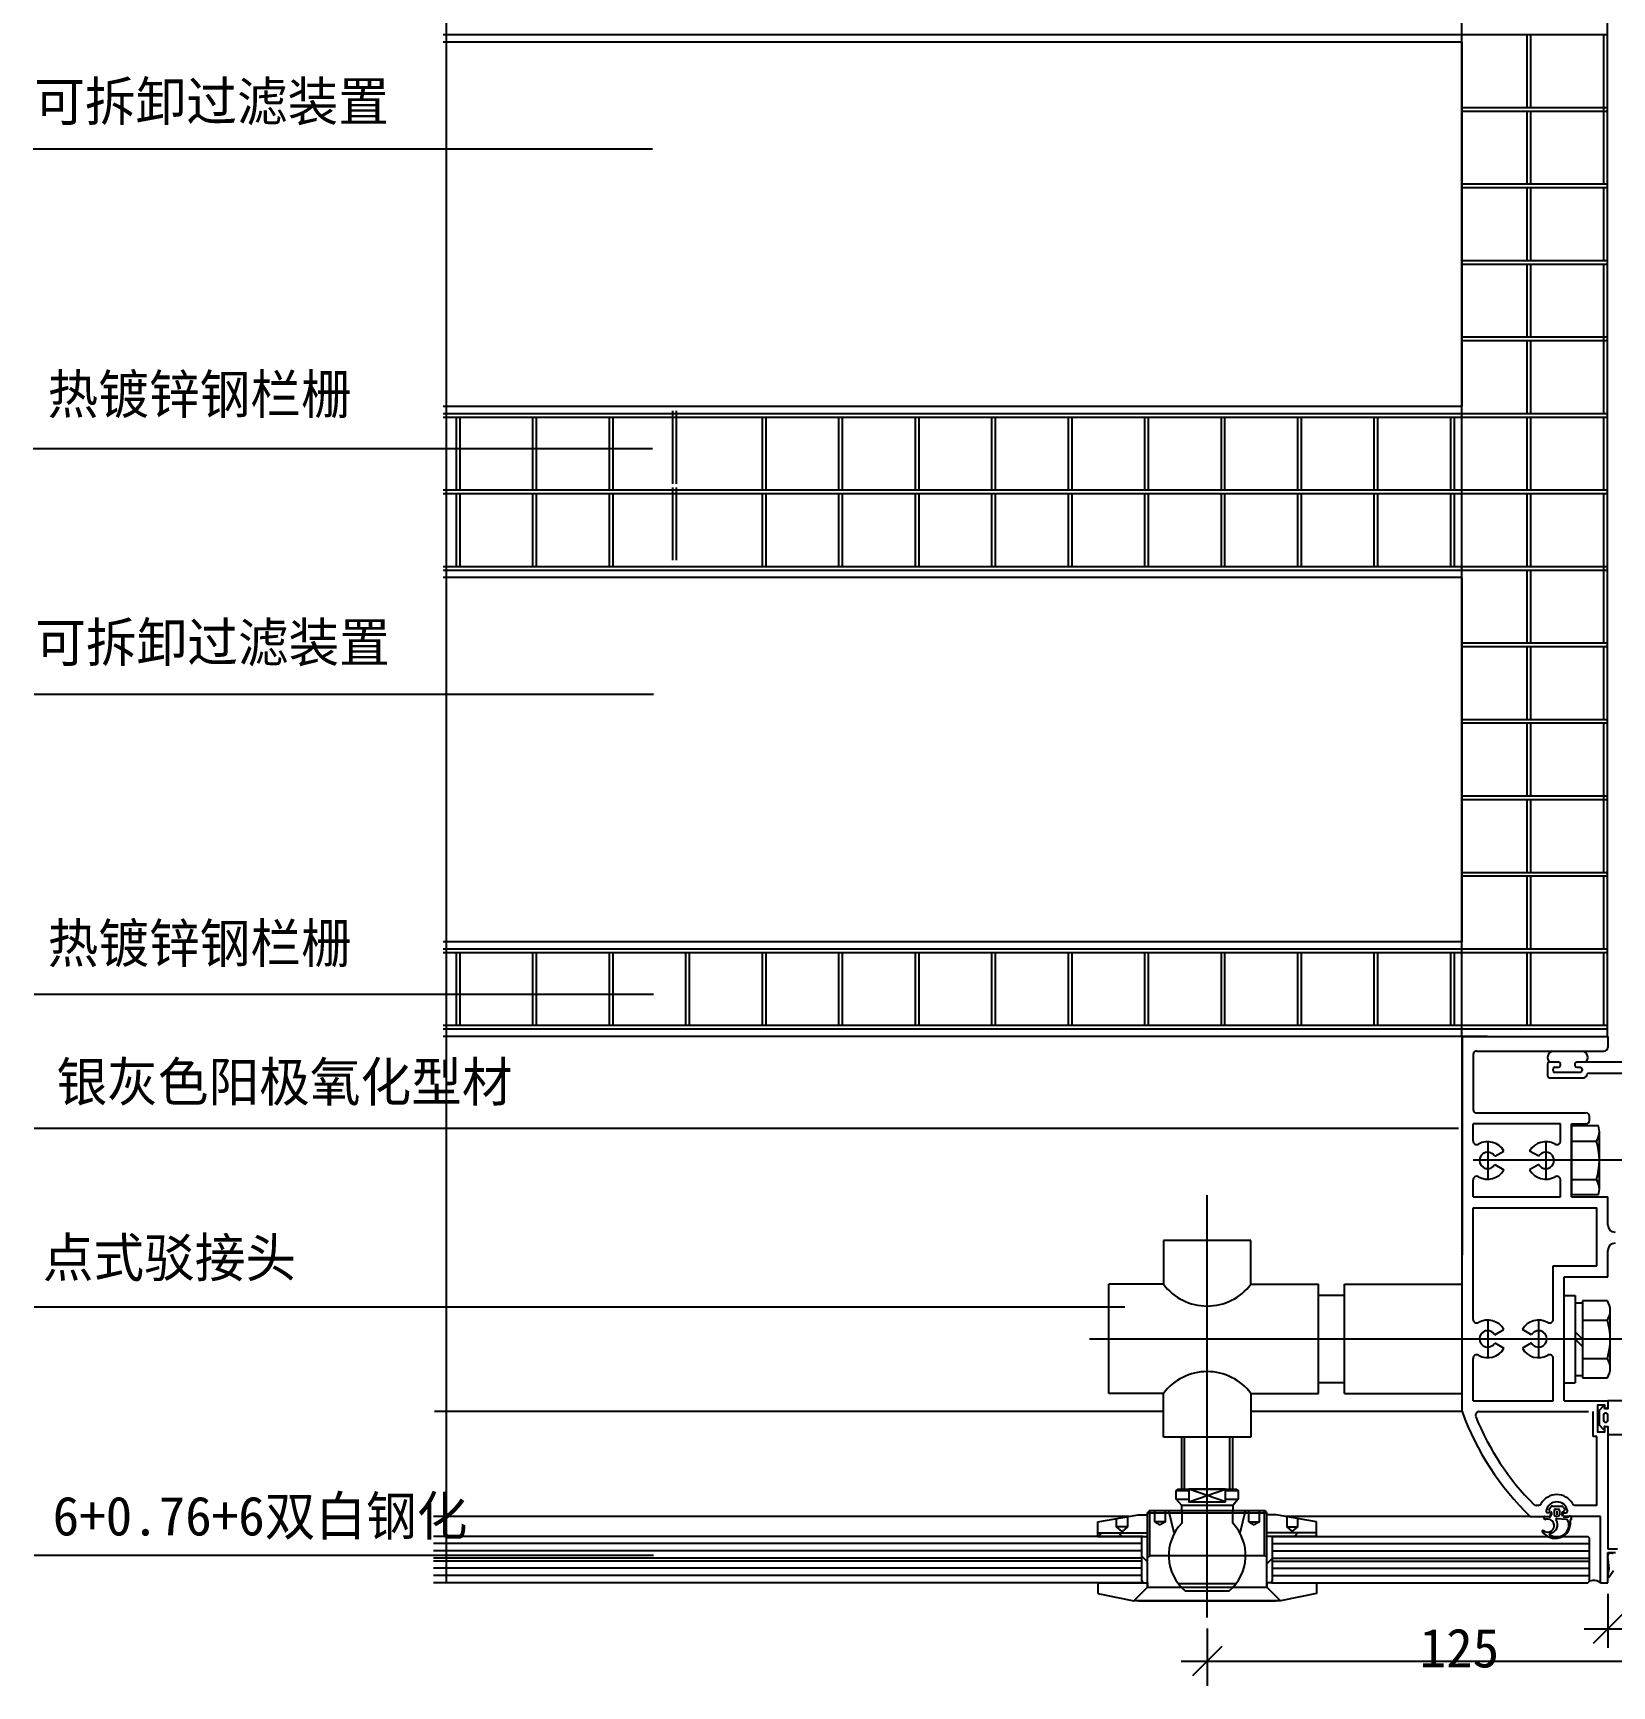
# Model space of a CAD drawing. Header units: metres. Extents: x 3516 to 4417, y 1657 to 2955.
# Drawn here: x 3516.5 to 3949.9, y 2178.3 to 2632.1 of the extents above; entities that cross this region are included whole.
import ezdxf

# ---------------------------------------------------------------- set-up
doc = ezdxf.new("R2010")
doc.units = ezdxf.units.M
for name, color, linetype in [('1', 1, 'Continuous'), ('10', 1, 'Continuous'), ('4', 4, 'Continuous'), ('6', 6, 'Continuous'), ('GOMMA', 3, 'Continuous'), ('LAYER_1', 7, 'Continuous')]:
    doc.layers.add(name, color=color, linetype=linetype)

# ---------------------------------------------------------------- blocks, each defined once
blk = doc.blocks.new('_ArchTick')
at = {"color": 0, "linetype": 'ByBlock'}
blk.add_lwpolyline([(-0.5, -0.5), (0.5, 0.5)], dxfattribs=at)

msp = doc.modelspace()

# ---------------------------------------------------------------- hatches: boundary and pattern name
at = {"layer": '1'}
h = msp.add_hatch(dxfattribs=at)
h.set_pattern_fill('ANSI38', scale=6)
h.paths.add_polyline_path([(3822.41, 2219.34), (3822.41, 2220.34), (3808.81, 2220.34), (3808.81, 2219.34)])
h = msp.add_hatch(dxfattribs=at)
h.set_pattern_fill('ANSI38', scale=6)
h.paths.add_polyline_path([(3808.81, 2219.34), (3808.81, 2220.34), (3822.41, 2220.34), (3822.41, 2219.34)])
h = msp.add_hatch(dxfattribs=at)
h.set_pattern_fill('ANSI38', scale=6)
h.paths.add_polyline_path([(3822.41, 2206.58), (3820.91, 2206.58, 1), (3820.91, 2207.08), (3820.91, 2219.13), (3822.41, 2219.13)])
h = msp.add_hatch(dxfattribs=at)
h.set_pattern_fill('ANSI38', scale=6)
h.paths.add_polyline_path([(3868.81, 2219.34), (3868.81, 2220.34), (3855.21, 2220.34), (3855.21, 2219.34)])
h = msp.add_hatch(dxfattribs=at)
h.set_pattern_fill('ANSI38', scale=6)
h.paths.add_polyline_path([(3855.21, 2206.58), (3856.71, 2206.58, -1), (3856.71, 2207.08), (3856.71, 2219.34), (3855.21, 2219.34)])

# ---------------------------------------------------------------- linework, layer by layer
for p, q in [((3908.7, 2356.55), (3908.7, 2653.05)), ((3948.7, 2356.55), (3948.7, 2653.05)), ((3908.7, 2629.55), (3629.03, 2629.55)), ((3908.7, 2629.55), (3908.7, 2529.55)), ((3926.7, 2611.55), (3926.7, 2631.55)), ((3927.7, 2611.55), (3927.7, 2631.55)), ((3947.7, 2590.55), (3947.7, 2631.55)), ((3947.7, 2590.55), (3947.7, 2631.55)), ((3926.7, 2590.55), (3926.7, 2610.55)), ((3927.7, 2590.55), (3927.7, 2610.55)), ((3926.7, 2569.55), (3926.7, 2589.55)), ((3927.7, 2569.55), (3927.7, 2589.55)), ((3947.7, 2569.55), (3947.7, 2589.55)), ((3926.7, 2548.55), (3926.7, 2568.55)), ((3927.7, 2548.55), (3927.7, 2568.55)), ((3947.7, 2527.55), (3947.7, 2568.55)), ((3926.7, 2527.55), (3926.7, 2547.55)), ((3927.7, 2527.55), (3927.7, 2547.55)), ((3908.7, 2529.55), (3629.03, 2529.55)), ((3692.15, 2508.33), (3692.15, 2528.33)), ((3693.15, 2508.33), (3693.15, 2528.33)), ((3632.7, 2506.55), (3632.7, 2526.55)), ((3633.7, 2506.55), (3633.7, 2526.55)), ((3653.7, 2506.55), (3653.7, 2526.55)), ((3654.7, 2506.55), (3654.7, 2526.55)), ((3674.7, 2506.55), (3674.7, 2526.55)), ((3675.7, 2506.55), (3675.7, 2526.55)), ((3716.7, 2506.55), (3716.7, 2526.55)), ((3717.7, 2506.55), (3717.7, 2526.55)), ((3737.7, 2506.55), (3737.7, 2526.55)), ((3738.7, 2506.55), (3738.7, 2526.55)), ((3758.7, 2506.55), (3758.7, 2526.55)), ((3759.7, 2506.55), (3759.7, 2526.55)), ((3779.7, 2506.55), (3779.7, 2526.55)), ((3780.7, 2506.55), (3780.7, 2526.55)), ((3800.7, 2506.55), (3800.7, 2526.55)), ((3801.7, 2506.55), (3801.7, 2526.55)), ((3821.7, 2506.55), (3821.7, 2526.55)), ((3822.7, 2506.55), (3822.7, 2526.55)), ((3842.7, 2506.55), (3842.7, 2526.55)), ((3843.7, 2506.55), (3843.7, 2526.55)), ((3863.7, 2506.55), (3863.7, 2526.55)), ((3864.7, 2506.55), (3864.7, 2526.55)), ((3884.7, 2506.55), (3884.7, 2526.55)), ((3885.7, 2506.55), (3885.7, 2526.55)), ((3905.7, 2506.55), (3905.7, 2526.55)), ((3906.7, 2506.55), (3906.7, 2526.55)), ((3926.7, 2506.55), (3926.7, 2526.55)), ((3927.7, 2506.55), (3927.7, 2526.55)), ((3947.7, 2506.55), (3947.7, 2526.55)), ((3632.7, 2485.55), (3632.7, 2505.55)), ((3633.7, 2485.55), (3633.7, 2505.55)), ((3653.7, 2485.55), (3653.7, 2505.55)), ((3654.7, 2485.55), (3654.7, 2505.55)), ((3674.7, 2485.55), (3674.7, 2505.55)), ((3675.7, 2485.55), (3675.7, 2505.55)), ((3692.15, 2487.33), (3692.15, 2507.33)), ((3693.15, 2487.33), (3693.15, 2507.33)), ((3716.7, 2485.55), (3716.7, 2505.55)), ((3717.7, 2485.55), (3717.7, 2505.55)), ((3737.7, 2485.55), (3737.7, 2505.55)), ((3738.7, 2485.55), (3738.7, 2505.55)), ((3758.7, 2485.55), (3758.7, 2505.55)), ((3759.7, 2485.55), (3759.7, 2505.55)), ((3779.7, 2485.55), (3779.7, 2505.55)), ((3780.7, 2485.55), (3780.7, 2505.55)), ((3800.7, 2485.55), (3800.7, 2505.55)), ((3801.7, 2485.55), (3801.7, 2505.55)), ((3821.7, 2485.55), (3821.7, 2505.55)), ((3822.7, 2485.55), (3822.7, 2505.55)), ((3842.7, 2485.55), (3842.7, 2505.55)), ((3843.7, 2485.55), (3843.7, 2505.55)), ((3863.7, 2485.55), (3863.7, 2505.55)), ((3864.7, 2485.55), (3864.7, 2505.55)), ((3884.7, 2485.55), (3884.7, 2505.55)), ((3885.7, 2485.55), (3885.7, 2505.55)), ((3905.7, 2485.55), (3905.7, 2505.55)), ((3906.7, 2485.55), (3906.7, 2505.55)), ((3926.7, 2485.55), (3926.7, 2505.55)), ((3927.7, 2485.55), (3927.7, 2505.55)), ((3947.7, 2464.55), (3947.7, 2505.55)), ((3908.7, 2482.55), (3629.03, 2482.55)), ((3908.7, 2482.55), (3908.7, 2382.55)), ((3926.7, 2464.55), (3926.7, 2484.55)), ((3927.7, 2464.55), (3927.7, 2484.55)), ((3926.7, 2443.55), (3926.7, 2463.55)), ((3927.7, 2443.55), (3927.7, 2463.55)), ((3947.7, 2443.55), (3947.7, 2463.55)), ((3926.7, 2422.55), (3926.7, 2442.55)), ((3927.7, 2422.55), (3927.7, 2442.55)), ((3947.7, 2401.55), (3947.7, 2442.55)), ((3926.7, 2401.55), (3926.7, 2421.55)), ((3927.7, 2401.55), (3927.7, 2421.55)), ((3926.7, 2380.55), (3926.7, 2400.55)), ((3927.7, 2380.55), (3927.7, 2400.55)), ((3947.7, 2380.55), (3947.7, 2400.55)), ((3908.7, 2382.55), (3629.03, 2382.55)), ((3632.7, 2359.55), (3632.7, 2379.55)), ((3633.7, 2359.55), (3633.7, 2379.55)), ((3653.7, 2359.55), (3653.7, 2379.55)), ((3654.7, 2359.55), (3654.7, 2379.55)), ((3674.7, 2359.55), (3674.7, 2379.55)), ((3675.7, 2359.55), (3675.7, 2379.55)), ((3695.7, 2359.55), (3695.7, 2379.55)), ((3696.7, 2359.55), (3696.7, 2379.55)), ((3716.7, 2359.55), (3716.7, 2379.55)), ((3717.7, 2359.55), (3717.7, 2379.55)), ((3737.7, 2359.55), (3737.7, 2379.55)), ((3738.7, 2359.55), (3738.7, 2379.55)), ((3758.7, 2359.55), (3758.7, 2379.55)), ((3759.7, 2359.55), (3759.7, 2379.55)), ((3779.7, 2359.55), (3779.7, 2379.55)), ((3780.7, 2359.55), (3780.7, 2379.55)), ((3800.7, 2359.55), (3800.7, 2379.55)), ((3801.7, 2359.55), (3801.7, 2379.55)), ((3821.7, 2359.55), (3821.7, 2379.55)), ((3822.7, 2359.55), (3822.7, 2379.55)), ((3842.7, 2359.55), (3842.7, 2379.55)), ((3843.7, 2359.55), (3843.7, 2379.55)), ((3863.7, 2359.55), (3863.7, 2379.55)), ((3864.7, 2359.55), (3864.7, 2379.55)), ((3884.7, 2359.55), (3884.7, 2379.55)), ((3885.7, 2359.55), (3885.7, 2379.55)), ((3905.7, 2359.55), (3905.7, 2379.55)), ((3906.7, 2359.55), (3906.7, 2379.55)), ((3926.7, 2359.55), (3926.7, 2379.55)), ((3927.7, 2359.55), (3927.7, 2379.55)), ((3947.7, 2359.55), (3947.7, 2379.55)), ((3911.41, 2356.57), (3629.03, 2356.57)), ((3908.81, 2356.58), (3908.81, 2296.58)), ((3915.81, 2356.58), (3908.81, 2356.58)), ((3908.81, 2356.58), (3948.81, 2356.58)), ((3948.81, 2356.58), (3948.81, 2353.58)), ((3911.81, 2351.58), (3911.81, 2336.58)), ((3912.81, 2352.58), (3947.81, 2352.58)), ((3935.81, 2332.58), (3911.81, 2332.58)), ((3912.81, 2335.58), (3942.81, 2335.58)), ((3935.81, 2327.92), (3935.81, 2332.58)), ((3938.81, 2332.58), (3942.81, 2332.58)), ((3943.81, 2333.58), (3943.81, 2334.58)), ((3946.22, 2332.08), (3938.81, 2332.08)), ((3943.31, 2332.08), (3938.81, 2332.08)), ((3943.31, 2332.08), (3938.81, 2332.08)), ((3938.81, 2332.08), (3938.81, 2313.08)), ((3938.81, 2332.08), (3938.81, 2313.08)), ((3938.81, 2332.08), (3938.81, 2313.08)), ((3938.81, 2332.08), (3938.81, 2313.08)), ((3938.81, 2327.86), (3945.68, 2327.86)), ((3946.49, 2314.66), (3946.49, 2330.49)), ((3915.82, 2327.7), (3915.82, 2317.4)), ((3917.77, 2323.68), (3920.28, 2325.13)), ((3929.85, 2323.68), (3927.34, 2325.13)), ((3931.8, 2327.7), (3931.8, 2317.4)), ((3953.15, 2322.58), (3911.81, 2322.58)), ((3917.77, 2321.43), (3920.28, 2319.98)), ((3929.85, 2321.43), (3927.34, 2319.98)), ((3938.81, 2317.3), (3945.68, 2317.3)), ((3946.22, 2313.08), (3938.81, 2313.08)), ((3943.31, 2313.08), (3938.81, 2313.08)), ((3943.31, 2313.08), (3938.81, 2313.08)), ((3936.81, 2285.46), (3939.81, 2285.46)), ((3939.81, 2285.46), (3939.81, 2261.46)), ((3939.81, 2283.42), (3941.81, 2283.42)), ((3948.68, 2284.01), (3941.81, 2284.01)), ((3941.81, 2284.01), (3941.81, 2262.91)), ((3915.82, 2278.7), (3915.82, 2268.4)), ((3929.8, 2278.7), (3929.8, 2268.4)), ((3941.81, 2278.74), (3948.68, 2278.74)), ((3949.49, 2265.54), (3949.49, 2281.37)), ((3917.77, 2274.68), (3920.28, 2276.13)), ((3927.85, 2274.68), (3925.34, 2276.13)), ((3939.81, 2275.45), (3941.81, 2273.46)), ((3939.81, 2273.46), (3941.81, 2271.47)), ((3917.77, 2272.43), (3920.28, 2270.98)), ((3927.85, 2272.43), (3925.34, 2270.98)), ((3941.81, 2268.18), (3948.68, 2268.18)), ((3936.81, 2261.46), (3939.81, 2261.46)), ((3939.81, 2263.5), (3941.81, 2263.5)), ((3941.81, 2262.91), (3948.68, 2262.91)), ((3826.81, 2253.58), (3626.64, 2253.58)), ((3908.81, 2253.58), (3850.81, 2253.58)), ((3817.42, 2224.84), (3626.43, 2224.84)), ((3927.52, 2224.84), (3860.21, 2224.84))]:
    msp.add_line(p, q)
for centre, radius, start, end in [((3912.81, 2351.58), 1, 90, 180), ((3947.81, 2353.58), 1, 270, 0), ((3912.81, 2336.58), 1, 180, 270), ((3942.81, 2334.58), 1, 0, 90), ((3942.81, 2333.58), 1, 270, 0), ((3912.81, 2327.92), 1, 180, 299.29), ((3934.81, 2327.92), 1, 240.71, 0), ((3941.82, 2330.49), 4.67, 325.62, 19.82), ((3929.03, 2322.58), 17.46, 342.41, 17.59), ((3915.82, 2322.55), 5.15, 30, 119.29), ((3915.82, 2322.55), 2.25, 30, 330), ((3931.8, 2322.55), 5.15, 60.71, 150), ((3931.8, 2322.55), 2.25, 210, 150), ((3915.82, 2322.55), 5.15, 240.71, 330), ((3931.8, 2322.55), 5.15, 210, 299.29), ((3912.81, 2317.19), 1, 60.71, 180), ((3941.82, 2314.66), 4.67, 340.18, 34.38), ((3944.82, 2281.37), 4.67, 325.62, 34.38), ((3912.81, 2278.92), 1, 180, 299.29), ((3915.82, 2273.55), 5.15, 30, 119.29), ((3929.8, 2273.55), 5.15, 60.71, 150), ((3932.81, 2278.92), 1, 240.71, 0), ((3932.03, 2273.46), 17.46, 342.41, 17.59), ((3915.82, 2273.55), 2.25, 30, 330), ((3929.8, 2273.55), 2.25, 210, 150), ((3912.81, 2268.19), 1, 60.71, 180), ((3915.82, 2273.55), 5.15, 240.71, 330), ((3929.8, 2273.55), 5.15, 210, 299.29), ((3932.81, 2268.19), 1, 0, 119.29), ((3944.82, 2265.54), 4.67, 325.62, 34.38)]:
    msp.add_arc(centre, radius, start, end)
for p, q in [((3948.7, 2631.55), (3629.03, 2631.55)), ((3948.7, 2611.55), (3908.7, 2611.55)), ((3948.7, 2610.55), (3908.7, 2610.55)), ((3948.7, 2590.55), (3908.7, 2590.55)), ((3948.7, 2589.55), (3908.7, 2589.55)), ((3948.7, 2569.55), (3908.7, 2569.55)), ((3948.7, 2568.55), (3908.7, 2568.55)), ((3948.7, 2548.55), (3908.7, 2548.55)), ((3948.7, 2547.55), (3908.7, 2547.55)), ((3948.7, 2527.55), (3629.03, 2527.55)), ((3948.7, 2526.55), (3629.03, 2526.55)), ((3948.7, 2506.55), (3629.03, 2506.55)), ((3948.7, 2505.55), (3629.03, 2505.55)), ((3948.7, 2485.55), (3629.03, 2485.55)), ((3948.7, 2484.55), (3629.03, 2484.55)), ((3948.7, 2464.55), (3908.7, 2464.55)), ((3948.7, 2463.55), (3908.7, 2463.55)), ((3948.7, 2443.55), (3908.7, 2443.55)), ((3948.7, 2442.55), (3908.7, 2442.55)), ((3948.7, 2422.55), (3908.7, 2422.55)), ((3948.7, 2421.55), (3908.7, 2421.55)), ((3948.7, 2401.55), (3908.7, 2401.55)), ((3948.7, 2400.55), (3908.7, 2400.55)), ((3948.7, 2380.55), (3629.03, 2380.55)), ((3948.7, 2379.55), (3629.03, 2379.55)), ((3948.7, 2359.55), (3629.03, 2359.55)), ((3948.7, 2358.55), (3629.03, 2358.55)), ((3908.81, 2253.58), (3908.81, 2356.58)), ((3932.27, 2349.03), (3932.27, 2345.74)), ((3935.27, 2349.53), (3932.77, 2349.53)), ((3933.77, 2347.23), (3933.77, 2347.63)), ((3934.27, 2348.13), (3935.27, 2348.13)), ((3941.27, 2346.73), (3934.27, 2346.73)), ((3935.77, 2348.63), (3935.77, 2349.03)), ((3939.77, 2349.03), (3939.77, 2348.63)), ((3963.77, 2349.53), (3940.27, 2349.53)), ((3940.27, 2348.13), (3941.27, 2348.13)), ((3941.77, 2347.63), (3941.77, 2347.23)), ((3943.66, 2346.53), (3966.85, 2346.53)), ((3932.77, 2345.24), (3942.22, 2345.24)), ((3911.81, 2327.92), (3911.81, 2332.58)), ((3938.81, 2312.58), (3938.81, 2332.58)), ((3911.81, 2312.58), (3911.81, 2317.19)), ((3935.81, 2312.58), (3935.81, 2317.19)), ((3911.81, 2312.58), (3935.81, 2312.58)), ((3948.81, 2304.84), (3948.81, 2312.58)), ((3911.81, 2278.92), (3911.81, 2309.58)), ((3945.81, 2293.58), (3945.81, 2309.58)), ((3948.81, 2290.58), (3948.81, 2297.84)), ((3933.81, 2293.58), (3945.81, 2293.58)), ((3933.81, 2278.92), (3933.81, 2293.58)), ((3936.81, 2256.58), (3936.81, 2290.58)), ((3911.81, 2256.58), (3911.81, 2268.19)), ((3933.81, 2256.58), (3933.81, 2268.19))]:
    msp.add_line(p, q, dxfattribs=at)
for centre, radius, start, end in [((3932.77, 2349.03), 0.5, 90, 180), ((3934.27, 2347.63), 0.5, 90, 180), ((3934.27, 2347.23), 0.5, 180, 270), ((3935.27, 2349.03), 0.5, 0, 90), ((3935.27, 2348.63), 0.5, 270, 0), ((3940.27, 2349.03), 0.5, 90, 180), ((3940.27, 2348.63), 0.5, 180, 270), ((3941.27, 2347.63), 0.5, 0, 90), ((3941.27, 2347.23), 0.5, 270, 0), ((3941.91, 2346.5), 1.3, 283.76, 344.83), ((3943.66, 2346.03), 0.5, 90, 164.83), ((3932.77, 2345.74), 0.5, 180, 270), ((3934.81, 2317.19), 1, 0, 119.29), ((3950.81, 2304.84), 2, 180, 270), ((3950.81, 2297.84), 2, 90, 180)]:
    msp.add_arc(centre, radius, start, end, dxfattribs=at)
at = {"layer": '10'}
for p, q in [((3629.85, 2924.26), (3629.85, 2206.53)), ((3686.54, 2600.16), (3516.49, 2600.16)), ((3686.51, 2517.94), (3516.46, 2517.94)), ((3686.81, 2450.43), (3516.77, 2450.43)), ((3686.81, 2368.12), (3516.77, 2368.12)), ((3907.81, 2331.29), (3516.77, 2331.29)), ((3816.18, 2282.31), (3516.77, 2282.31)), ((3686.81, 2214.11), (3516.77, 2214.11)), ((3948.81, 2203.58), (3948.81, 2188.7)), ((3838.81, 2194.07), (3838.81, 2178.28)), ((3942.31, 2193.99), (3968.09, 2193.99)), ((3831.68, 2185.05), (3958, 2185.05))]:
    msp.add_line(p, q, dxfattribs=at)
at = {"layer": '4'}
for p, q in [((3938.81, 2312.58), (3948.81, 2312.58)), ((3911.81, 2309.58), (3945.81, 2309.58)), ((3850.81, 2300.58), (3826.81, 2300.58)), ((3826.81, 2300.58), (3826.81, 2288.58)), ((3850.81, 2288.58), (3850.81, 2300.58)), ((3811.81, 2258.58), (3811.81, 2288.58)), ((3826.81, 2288.58), (3811.81, 2288.58)), ((3850.81, 2288.58), (3869.35, 2288.58)), ((3869.35, 2258.58), (3869.35, 2288.58)), ((3876.54, 2258.58), (3876.54, 2288.58)), ((3876.54, 2288.58), (3908.81, 2288.58)), ((3936.81, 2290.58), (3948.81, 2290.58)), ((3869.35, 2285.58), (3876.54, 2285.58)), ((3869.35, 2261.58), (3876.54, 2261.58)), ((3826.81, 2258.58), (3811.81, 2258.58)), ((3826.81, 2246.58), (3826.81, 2258.58)), ((3850.81, 2258.58), (3850.81, 2246.58)), ((3850.81, 2258.58), (3869.35, 2258.58)), ((3876.54, 2258.58), (3908.81, 2258.58)), ((3911.81, 2256.58), (3933.81, 2256.58)), ((3936.81, 2256.58), (3948.81, 2256.58)), ((3913.48, 2253.58), (3943.51, 2253.58)), ((3944.81, 2246.8), (3944.81, 2253.58)), ((3850.81, 2246.58), (3826.81, 2246.58)), ((3831.81, 2232.34), (3831.81, 2246.58)), ((3845.81, 2232.34), (3845.81, 2246.58)), ((3945.81, 2246.8), (3944.81, 2246.8)), ((3945.81, 2227.84), (3945.81, 2246.8)), ((3948.81, 2248.56), (3948.81, 2215.87)), ((3808.81, 2223.29), (3819.91, 2225.29)), ((3819.91, 2225.29), (3822.41, 2225.29)), ((3822.41, 2225.84), (3822.91, 2226.34)), ((3822.41, 2205.4), (3822.41, 2225.84)), ((3854.71, 2226.34), (3822.91, 2226.34)), ((3845.81, 2227.84), (3831.81, 2227.84)), ((3855.21, 2225.84), (3854.71, 2226.34)), ((3855.21, 2205.4), (3855.21, 2225.84)), ((3857.71, 2225.29), (3855.21, 2225.29)), ((3868.81, 2223.29), (3857.71, 2225.29)), ((3927.52, 2224.84), (3932.77, 2224.84)), ((3929.65, 2227.84), (3929.16, 2227.84)), ((3931.31, 2224.61), (3931.31, 2224.61)), ((3932.77, 2224.64), (3931.54, 2224.81)), ((3933.07, 2225.84), (3932.39, 2225.84)), ((3932.64, 2226.63), (3932.64, 2226.7)), ((3932.76, 2226.99), (3933.29, 2227.52)), ((3932.97, 2226.13), (3932.76, 2226.34)), ((3932.94, 2224.95), (3933.24, 2225.55)), ((3933.12, 2224.86), (3933.42, 2225.46)), ((3933.58, 2227.64), (3936.05, 2227.64)), ((3934.06, 2226.44), (3934.06, 2225.24)), ((3934.46, 2226.84), (3935.17, 2226.84)), ((3935.17, 2224.84), (3934.46, 2224.84)), ((3934.97, 2225.84), (3934.61, 2225.84)), ((3937.47, 2223.99), (3934.77, 2224.18)), ((3934.81, 2226.28), (3934.81, 2225.28)), ((3935.57, 2226.44), (3935.57, 2225.24)), ((3936.5, 2224.86), (3936.2, 2225.46)), ((3936.87, 2226.99), (3936.33, 2227.52)), ((3936.68, 2224.95), (3936.38, 2225.55)), ((3936.56, 2225.84), (3937.23, 2225.84)), ((3936.65, 2226.13), (3936.87, 2226.34)), ((3946.81, 2224.84), (3936.86, 2224.84)), ((3936.86, 2224.64), (3937.88, 2224.72)), ((3936.99, 2226.63), (3936.99, 2226.7)), ((3945.81, 2227.84), (3939.97, 2227.84)), ((3946.81, 2206.58), (3946.81, 2224.84)), ((3821.11, 2219.34), (3626.43, 2219.34)), ((3808.81, 2219.34), (3808.81, 2223.29)), ((3808.81, 2220.34), (3822.41, 2220.34)), ((3808.81, 2219.34), (3822.41, 2219.34)), ((3808.81, 2219.34), (3822.41, 2219.34)), ((3820.91, 2219.34), (3822.41, 2219.34)), ((3820.91, 2207.08), (3820.91, 2219.34)), ((3868.81, 2220.34), (3855.21, 2220.34)), ((3868.81, 2219.34), (3855.21, 2219.34)), ((3856.71, 2219.34), (3855.21, 2219.34)), ((3856.51, 2219.34), (3943.31, 2219.34)), ((3856.71, 2207.08), (3856.71, 2219.34)), ((3868.81, 2219.34), (3868.81, 2223.29)), ((3820.91, 2217.34), (3626.43, 2217.34)), ((3820.91, 2215.34), (3626.43, 2215.34)), ((3856.71, 2217.34), (3943.81, 2217.34)), ((3856.71, 2215.34), (3943.81, 2215.34)), ((3951.51, 2215.87), (3948.81, 2215.87)), ((3948.81, 2214.87), (3950.91, 2214.87)), ((3948.81, 2206.58), (3948.81, 2214.87)), ((3820.91, 2213.34), (3626.43, 2213.34)), ((3820.91, 2212.58), (3626.43, 2212.58)), ((3820.91, 2210.58), (3626.43, 2210.58)), ((3856.71, 2213.34), (3943.81, 2213.34)), ((3856.71, 2212.58), (3943.81, 2212.58)), ((3856.71, 2210.58), (3943.81, 2210.58)), ((3950.38, 2209.86), (3949.21, 2208.14)), ((3820.91, 2208.58), (3626.43, 2208.58)), ((3821.11, 2206.58), (3626.43, 2206.58)), ((3808.81, 2206.58), (3821.11, 2206.58)), ((3808.81, 2206.58), (3808.81, 2203.63)), ((3822.41, 2205.4), (3818.64, 2201.63)), ((3822.41, 2205.4), (3818.64, 2201.63)), ((3820.91, 2206.58), (3822.41, 2206.58)), ((3822.41, 2205.4), (3822.41, 2206.58)), ((3822.41, 2206.58), (3822.41, 2205.4)), ((3855.21, 2206.58), (3855.21, 2205.4)), ((3856.71, 2206.58), (3855.21, 2206.58)), ((3855.21, 2205.4), (3858.98, 2201.63)), ((3855.21, 2205.4), (3858.98, 2201.63)), ((3856.51, 2206.58), (3943.31, 2206.58)), ((3856.71, 2208.58), (3943.81, 2208.58)), ((3856.71, 2206.58), (3868.81, 2206.58)), ((3868.81, 2206.58), (3868.81, 2203.63)), ((3946.81, 2206.58), (3948.81, 2206.58)), ((3808.81, 2203.63), (3818.64, 2201.63)), ((3858.98, 2201.63), (3818.64, 2201.63)), ((3858.98, 2201.63), (3818.64, 2201.63)), ((3819.91, 2201.63), (3857.71, 2201.63)), ((3868.81, 2203.63), (3858.98, 2201.63))]:
    msp.add_line(p, q, dxfattribs=at)
for points in [[(3947.21, 2256.58), (3948.81, 2256.58), (3948.81, 2254.61), (3948.01, 2254.4), (3948.01, 2255.38), (3946.01, 2255.38), (3946.01, 2248), (3948.01, 2248), (3948.01, 2249.6), (3948.81, 2249.38), (3948.81, 2246.8)], [(3831.81, 2226.34), (3831.81, 2227.84), (3830.31, 2229.54), (3830.31, 2231.84), (3830.81, 2232.34), (3846.81, 2232.34), (3847.31, 2231.84), (3847.31, 2229.54), (3845.81, 2227.84), (3845.81, 2226.34)], [(3943.31, 2206.58), (3943.81, 2207.08), (3943.81, 2218.84), (3943.31, 2219.34)]]:
    msp.add_lwpolyline(points, dxfattribs=at)
msp.add_lwpolyline([(3843.81, 2228.84), (3843.81, 2232.34), (3833.81, 2232.34), (3833.81, 2228.84)], close=True, dxfattribs=at)
for centre, radius, start, end in [((3838.81, 2297.58), 15, 216.87, 323.13), ((3838.81, 2249.58), 15, 36.87, 143.13), ((3979.75, 2279.3), 75.46, 199.93, 226.2), ((3913.48, 2252.58), 1, 90, 201.96), ((3979.75, 2279.3), 72.46, 201.96, 224.93), ((3929.16, 2228.84), 1, 224.93, 270), ((3929.65, 2228.84), 1, 270, 329.83), ((3934.81, 2225.84), 4.97, 30.17, 149.83), ((3934.81, 2225.84), 2.97, 11.68, 168.32), ((3939.97, 2228.84), 1, 210.17, 270), ((3932.28, 2222.29), 1.81, 225.76, 106.99), ((3931.71, 2224.45), 0.43, 157.82, 274.47), ((3931.51, 2224.61), 0.2, 82.16, 180), ((3932.39, 2226.34), 0.5, 168.32, 270), ((3933.04, 2226.7), 0.4, 134.98, 180), ((3933.04, 2226.63), 0.4, 180, 225.38), ((3932.77, 2225.04), 0.2, 270, 333.43), ((3932.77, 2225.04), 0.4, 270, 333.43), ((3934.78, 2222.53), 3.31, 233.54, 21.32), ((3932.75, 2222.52), 2.29, 272.76, 36.1), ((3933.25, 2226.42), 0.4, 225.38, 256.52), ((3933.07, 2225.64), 0.2, 333.43, 90), ((3933.07, 2225.64), 0.4, 333.43, 76.52), ((3933.58, 2227.24), 0.4, 90, 134.98), ((3934.46, 2226.44), 0.4, 90, 180), ((3934.46, 2225.24), 0.4, 180, 270), ((3934.75, 2223.98), 0.2, 85.84, 216.86), ((3935.17, 2226.44), 0.4, 0, 90), ((3935.17, 2225.24), 0.4, 270, 0), ((3936.05, 2227.24), 0.4, 45.02, 90), ((3936.56, 2225.64), 0.4, 103.48, 206.57), ((3936.56, 2225.64), 0.2, 90, 206.57), ((3936.37, 2226.42), 0.4, 283.48, 314.62), ((3936.86, 2225.04), 0.4, 206.57, 270), ((3936.86, 2225.04), 0.2, 206.57, 270), ((3936.59, 2226.7), 0.4, 0, 45.02), ((3936.59, 2226.63), 0.4, 314.62, 0), ((3937.23, 2226.34), 0.5, 270, 11.68), ((3937.44, 2223.49), 0.5, 30.17, 85.84), ((3937.84, 2225.22), 0.5, 274.66, 300.02), ((3938.35, 2224.35), 0.51, 309.09, 120.02), ((3938.98, 2223.57), 0.5, 129.09, 201.13), ((3930.97, 2220.79), 0.2, 77.13, 216.68), ((3934.33, 2222.98), 4.21, 213.3, 5.53), ((3932.91, 2220.04), 0.2, 105.87, 240.21), ((3820.91, 2206.83), 0.25, 270, 90), ((3856.71, 2206.83), 0.25, 90, 270), ((3944.82, 2203.85), 3.38, 53.8, 107.28), ((3949.02, 2208.32), 0.26, 160.23, 315)]:
    msp.add_arc(centre, radius, start, end, dxfattribs=at)
at = {"layer": '6'}
for p, q in [((3838.81, 2197.07), (3838.81, 2313.05)), ((3806.46, 2273.58), (3953.1, 2273.58)), ((3832.61, 2232.34), (3832.61, 2246.58)), ((3845.01, 2232.34), (3845.01, 2246.58)), ((3833.81, 2231.84), (3830.31, 2231.84)), ((3830.31, 2229.54), (3833.81, 2229.54)), ((3833.81, 2228.84), (3843.81, 2232.34)), ((3843.81, 2228.84), (3833.81, 2232.34)), ((3847.31, 2231.84), (3843.81, 2231.84)), ((3843.81, 2229.54), (3847.31, 2229.54)), ((3822.41, 2225.84), (3855.21, 2225.84)), ((3824.41, 2223.34), (3824.41, 2226.34)), ((3827.41, 2223.34), (3827.41, 2226.34)), ((3829.78, 2220.28), (3828.28, 2226.34)), ((3847.85, 2220.28), (3849.35, 2226.34)), ((3850.21, 2223.34), (3850.21, 2226.34)), ((3853.21, 2223.34), (3853.21, 2226.34)), ((3816.95, 2221.99), (3813.95, 2221.99)), ((3824.41, 2223.34), (3825.91, 2222.47)), ((3827.41, 2223.34), (3824.41, 2223.34)), ((3827.41, 2223.34), (3825.91, 2222.47)), ((3850.21, 2223.34), (3853.21, 2223.34)), ((3850.21, 2223.34), (3851.71, 2222.47)), ((3853.21, 2223.34), (3851.71, 2222.47)), ((3860.67, 2221.99), (3863.67, 2221.99)), ((3854.51, 2214.02), (3823.11, 2214.02)), ((3822.41, 2205.4), (3855.21, 2205.4)), ((3830.81, 2206.4), (3846.81, 2206.4))]:
    msp.add_line(p, q, dxfattribs=at)
for points in [[(3816.95, 2224.76), (3816.95, 2221.99), (3815.45, 2220.67), (3813.95, 2221.99), (3813.95, 2224.22)], [(3822.41, 2213.63), (3823.11, 2214.02), (3823.11, 2226.34)], [(3855.21, 2213.63), (3854.51, 2214.02), (3854.51, 2226.34)], [(3860.67, 2224.76), (3860.67, 2221.99), (3862.17, 2220.67), (3863.67, 2221.99), (3863.67, 2224.22)]]:
    msp.add_lwpolyline(points, dxfattribs=at)
msp.add_lwpolyline([(3831.81, 2226.34), (3831.81, 2223, 0.43), (3832.74, 2204.4), (3844.88, 2204.4, 0.43), (3845.81, 2223), (3845.81, 2226.34)], format="xyb", dxfattribs=at)
at = {"layer": 'GOMMA'}
for p, q in [((3949.14, 2210.5), (3948.78, 2213.9)), ((3948.78, 2208.41), (3949.14, 2210.5))]:
    msp.add_line(p, q, dxfattribs=at)
msp.add_lwpolyline([(3954.23, 2256.58), (3948.81, 2256.58), (3948.81, 2254.33), (3948.01, 2254.33), (3947.84, 2254.98, 0.58), (3947.5, 2255.07), (3946.41, 2253.93), (3946.41, 2249.93), (3947.5, 2248.79, 0.58), (3947.84, 2248.88), (3948.01, 2249.53), (3948.81, 2249.53), (3948.81, 2247.33), (3956.24, 2247.33)], format="xyb", dxfattribs=at)
msp.add_lwpolyline([(3947.61, 2251.13, 0.41), (3948.01, 2250.73), (3948.41, 2250.73, 0.41), (3948.81, 2251.13), (3948.81, 2252.73, 0.41), (3948.41, 2253.13), (3948.01, 2253.13, 0.41), (3947.61, 2252.73)], format="xyb", close=True, dxfattribs=at)
for centre, radius, start, end in [((3934.1, 2350.79), 1.83, 107.54, 223.37), ((3941.45, 2350.79), 1.83, 316.63, 72.46), ((3949.55, 2213.99), 0.77, 35.05, 186.19)]:
    msp.add_arc(centre, radius, start, end, dxfattribs=at)
at = {"layer": 'LAYER_1'}
msp.add_line((3945.31, 2332.08), (3939.31, 2332.08), dxfattribs=at)
msp.add_line((3945.31, 2332.08), (3939.31, 2332.08), dxfattribs=at)

# ---------------------------------------------------------------- block references
at = {"layer": '10', "xscale": 8.05, "yscale": 8.05, "zscale": 8.05, "rotation": 180}
for p in [(3948.81, 2193.99), (3838.81, 2185.05)]:
    msp.add_blockref('_ArchTick', p, dxfattribs=at)

# ---------------------------------------------------------------- texts
at = {"layer": '10', "char_height": 10.7, "attachment_point": 1}
for s, insert in [('可拆卸过滤装置', (3516.8, 2618.63)), ('热镀锌钢栏栅', (3520.45, 2538.24)), ('可拆卸过滤装置', (3517.07, 2470.12)), ('热镀锌钢栏栅', (3520.48, 2387.52)), ('银灰色阳极氧化型材', (3522.9, 2349.47)), ('点式驳接头', (3519.12, 2301.22)), ('6+0.76+6双白钢化', (3521.84, 2230.29)), ('\\A1;125', (3897.15, 2194.05))]:
    msp.add_mtext(s, dxfattribs=dict(at, insert=insert))

doc.saveas('drawing.dxf')
